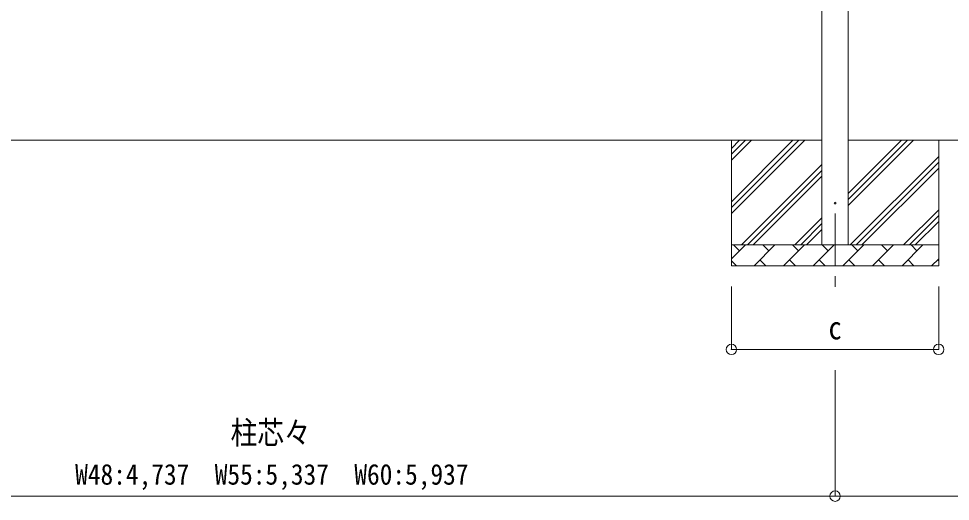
# Model space of a CAD drawing. Units: millimetres at full size, sheet at 1:50; details may follow other scales. Extents: x -14053 to 14053, y -9700 to 9700.
# Drawn here: x -9624 to -5174, y 1705 to 4010 of the extents above; entities that cross this region are included whole.
import ezdxf
from ezdxf.enums import TextEntityAlignment as Align

# ---------------------------------------------------------------- set-up
doc = ezdxf.new("R2010")
doc.units = ezdxf.units.MM
doc.header["$LTSCALE"] = 50
doc.header["$PDMODE"] = 32
doc.header["$PDSIZE"] = 50
doc.linetypes.add('CHAIN1', pattern=[8, 5, -1, 1, -1])
for name, color, linetype, lineweight in [('0-2_建具', 4, 'Continuous', 9), ('0-3_階段', 7, 'CHAIN1', 9), ('0-4_設備', 7, 'Continuous', 9), ('0-8_外構', 6, 'Continuous', 9)]:
    doc.layers.add(name, color=color, linetype=linetype, lineweight=lineweight)
doc.styles.add('ＭＳ ゴシック', font='')
doc.styles.get('ＭＳ ゴシック').set_extended_font_data('MS Gothic')

msp = doc.modelspace()

# ---------------------------------------------------------------- linework, layer by layer
at = {"layer": '0-2_建具'}
for p, q in [((-5786.96, 2929.43), (-5786.96, 5773.43)), ((-5661.96, 5773.43), (-5661.96, 2929.43))]:
    msp.add_line(p, q, dxfattribs=at)
msp.add_circle((-5724.46, 3129.43), 4.5, dxfattribs=at)
at = {"layer": '0-3_階段'}
msp.add_line((-5724.46, 3079.43), (-5724.46, 2727.12), dxfattribs=at)
at = {"layer": '0-4_設備'}
for p, q in [((-5786.96, 3429.43), (-10998.46, 3429.43)), ((-6219.46, 3429.43), (-6219.46, 2829.43)), ((-6219.46, 3079.38), (-5869.41, 3429.43)), ((-6219.46, 3107.67), (-5897.69, 3429.43)), ((-6219.46, 3135.95), (-5925.98, 3429.43)), ((-6219.46, 3333.94), (-6123.97, 3429.43)), ((-6219.46, 3362.22), (-6152.25, 3429.43)), ((-6219.46, 3390.51), (-6180.54, 3429.43)), ((-2850.46, 3429.43), (-5661.96, 3429.43)), ((-5661.96, 3117.76), (-5350.29, 3429.43)), ((-5661.96, 3174.33), (-5406.86, 3429.43)), ((-5661.96, 3146.05), (-5378.58, 3429.43)), ((-5229.46, 3429.43), (-5229.46, 2829.43)), ((-5652.3, 2929.43), (-5229.46, 3352.28)), ((-6171.42, 2929.43), (-5786.96, 3313.89)), ((-5624.02, 2929.43), (-5229.46, 3323.99)), ((-5595.73, 2929.43), (-5229.46, 3295.71)), ((-6143.13, 2929.43), (-5786.96, 3285.61)), ((-6114.85, 2929.43), (-5786.96, 3257.32)), ((-5397.74, 2929.43), (-5229.46, 3097.72)), ((-5916.86, 2929.43), (-5786.96, 3059.33)), ((-5888.58, 2929.43), (-5786.96, 3031.05)), ((-5369.46, 2929.43), (-5229.46, 3069.43)), ((-5341.17, 2929.43), (-5229.46, 3041.15)), ((-5860.29, 2929.43), (-5786.96, 3002.76)), ((-6219.46, 2929.43), (-5229.46, 2929.43)), ((-6219.46, 2862.96), (-6152.99, 2929.43)), ((-6181.54, 2900.88), (-6210.09, 2929.43)), ((-6111.57, 2829.43), (-6011.57, 2929.43)), ((-6040.12, 2900.88), (-6068.67, 2929.43)), ((-5970.14, 2829.43), (-5870.14, 2929.43)), ((-5898.7, 2900.88), (-5927.25, 2929.43)), ((-5828.72, 2829.43), (-5728.72, 2929.43)), ((-5757.28, 2900.88), (-5785.83, 2929.43)), ((-5687.3, 2829.43), (-5587.3, 2929.43)), ((-5615.86, 2900.88), (-5644.41, 2929.43)), ((-5545.88, 2829.43), (-5445.88, 2929.43)), ((-5474.43, 2900.88), (-5502.99, 2929.43)), ((-5404.46, 2829.43), (-5304.46, 2929.43)), ((-5333.01, 2900.88), (-5361.57, 2929.43)), ((-6219.46, 2853.01), (-6195.88, 2829.43)), ((-6083.01, 2857.99), (-6054.46, 2829.43)), ((-5941.59, 2857.99), (-5913.04, 2829.43)), ((-5800.17, 2857.99), (-5771.62, 2829.43)), ((-5658.75, 2857.99), (-5630.2, 2829.43)), ((-5517.33, 2857.99), (-5488.77, 2829.43)), ((-5375.91, 2857.99), (-5347.35, 2829.43)), ((-5263.04, 2829.43), (-5229.46, 2863.01)), ((-5234.48, 2857.99), (-5229.46, 2852.96)), ((-5229.46, 2829.43), (-6219.46, 2829.43))]:
    msp.add_line(p, q, dxfattribs=at)
at = {"layer": '0-8_外構'}
for p, q in [((-6219.46, 2430.43), (-6219.46, 2730.43)), ((-5229.46, 2430.43), (-5229.46, 2730.43)), ((-6219.46, 2430.43), (-5229.46, 2430.43)), ((-5724.46, 1729.55), (-5724.46, 2330.43))]:
    msp.add_line(p, q, dxfattribs=at)
msp.add_lwpolyline([(-11060.96, 1729.55), (-5724.46, 1729.55), (-2787.96, 1729.55)], dxfattribs=at)
for p in [(-6219.46, 2430.43), (-5229.46, 2430.43), (-5724.46, 1729.55)]:
    msp.add_point(p, dxfattribs=at)

# ---------------------------------------------------------------- texts
at = {"layer": '0-8_外構', "color": 7, "style": 'ＭＳ ゴシック'}
for s, height, width, p in [('c', 110, 0.85, (-5755.71, 2445.43)), ('柱芯々', 110, 0.85, (-8611.96, 1944.55)), ('W48:4,737\u3000W55:5,337\u3000W60:5,937', 98.97, 0.9, (-9354.46, 1754.55))]:
    msp.add_text(s, height=height, dxfattribs=dict(at, width=width)).set_placement(p, align=Align.BOTTOM_LEFT)

doc.saveas('drawing.dxf')
